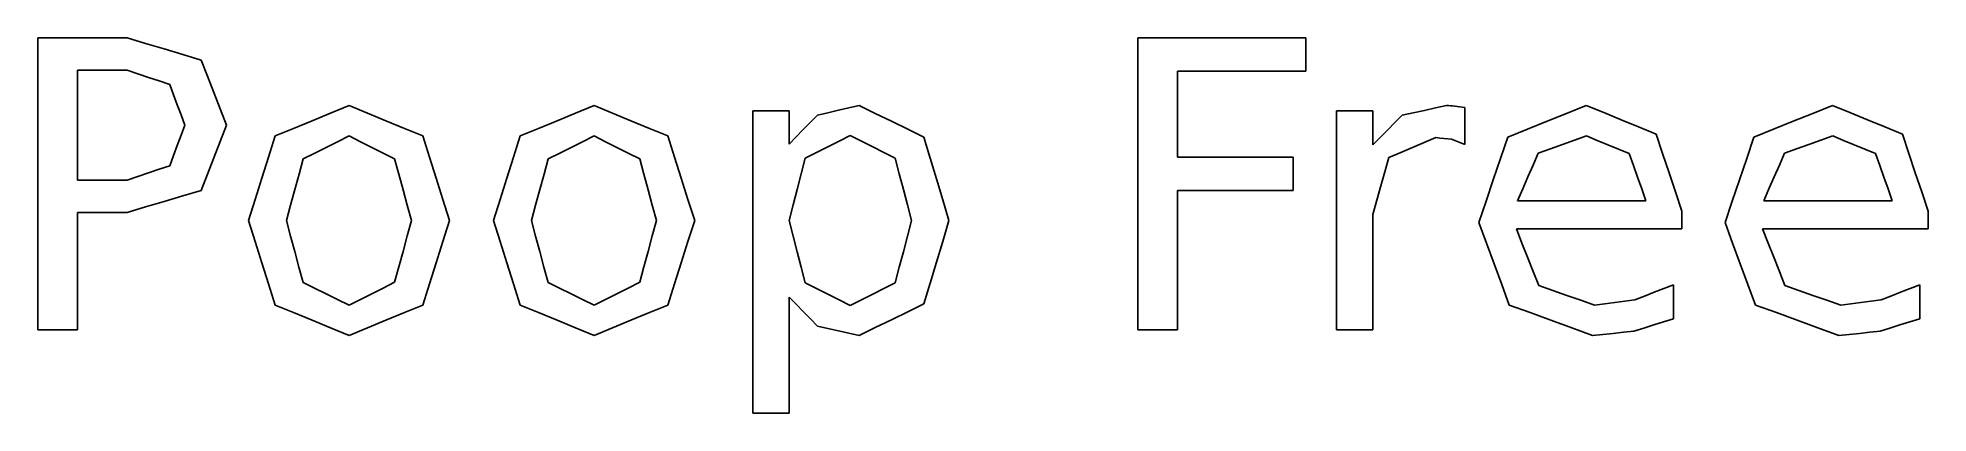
# Model space of a CAD drawing. Extents: x 6 to 156, y 6 to 36.
import ezdxf

# ---------------------------------------------------------------- set-up
doc = ezdxf.new("R2010")
doc.units = 0
doc.layers.add('Layer_1', color=7, linetype='CONTINUOUS')

msp = doc.modelspace()

# ---------------------------------------------------------------- linework, layer by layer
at = {"layer": 'Layer_1', "color": 7}
for p, q in [((5.564991, 36.258004), (7.346241, 36.258004)), ((5.564991, 30.426004), (5.564991, 36.258004)), ((7.346241, 36.258004), (9.127491, 36.258004)), ((9.127491, 36.258004), (10.908742, 36.258004)), ((10.908742, 36.258004), (12.689991, 36.258004)), ((12.689991, 36.258004), (14.17046, 35.812724)), ((93.377488, 36.258004), (96.729056, 36.258004)), ((93.377488, 30.426004), (93.377488, 36.258004)), ((96.729056, 36.258004), (100.080616, 36.258004)), ((100.080616, 36.258004), (103.432184, 36.258004)), ((103.432184, 36.258004), (106.783744, 36.258004)), ((106.783744, 36.258004), (106.783744, 35.593924)), ((14.17046, 35.812724), (15.650929, 35.367444)), ((15.650929, 35.367444), (17.131398, 34.922084)), ((17.131398, 34.922084), (18.611866, 34.476804)), ((106.783744, 35.593924), (106.783744, 34.929924)), ((106.783744, 34.929924), (106.783744, 34.265844)), ((8.721242, 33.664244), (8.721242, 31.472884)), ((9.713429, 33.664244), (8.721242, 33.664244)), ((10.705616, 33.664244), (9.713429, 33.664244)), ((11.697804, 33.664244), (10.705616, 33.664244)), ((12.689991, 33.664244), (11.697804, 33.664244)), ((13.541554, 33.379124), (12.689991, 33.664244)), ((14.393116, 33.094004), (13.541554, 33.379124)), ((18.611866, 34.476804), (19.115773, 33.179924)), ((99.096248, 33.601764), (96.533744, 33.601764)), ((96.533744, 33.601764), (96.533744, 31.883044)), ((101.658744, 33.601764), (99.096248, 33.601764)), ((104.22124, 33.601764), (101.658744, 33.601764)), ((106.783744, 33.601764), (104.22124, 33.601764)), ((106.783744, 34.265844), (106.783744, 33.601764)), ((15.244679, 32.808804), (14.393116, 33.094004)), ((16.096242, 32.523684), (15.244679, 32.808804)), ((16.397022, 31.715124), (16.096242, 32.523684)), ((16.697804, 30.906484), (16.397022, 31.715124)), ((19.115773, 33.179924), (19.619678, 31.883044)), ((19.619678, 31.883044), (20.123585, 30.586164)), ((96.533744, 31.883044), (96.533744, 30.164244)), ((5.564991, 24.594004), (5.564991, 30.426004)), ((8.721242, 31.472884), (8.721242, 29.281444)), ((16.998585, 30.097924), (16.697804, 30.906484)), ((20.123585, 30.586164), (20.627491, 29.289284)), ((27.455617, 29.633044), (28.932179, 30.242404)), ((28.932179, 30.242404), (30.408742, 30.851764)), ((30.408742, 30.851764), (31.881398, 30.242404)), ((31.881398, 30.242404), (33.354054, 29.633044)), ((47.018116, 29.633044), (48.494679, 30.242404)), ((48.494679, 30.242404), (49.971242, 30.851764)), ((49.971242, 30.851764), (51.443898, 30.242404)), ((51.443898, 30.242404), (52.916554, 29.633044)), ((62.643116, 24.390884), (62.643116, 30.429924)), ((62.643116, 30.429924), (63.365772, 30.429924)), ((63.365772, 30.429924), (64.088429, 30.429924)), ((64.088429, 30.429924), (64.811086, 30.429924)), ((64.811086, 30.429924), (65.533742, 30.429924)), ((65.533742, 30.429924), (65.533742, 29.765844)), ((67.814991, 30.086164), (68.643116, 30.277524)), ((68.643116, 30.277524), (69.471241, 30.468964)), ((69.471241, 30.468964), (70.299366, 30.660404)), ((70.299366, 30.660404), (71.127491, 30.851764)), ((71.127491, 30.851764), (72.42046, 30.218964)), ((72.42046, 30.218964), (73.713429, 29.586164)), ((93.377488, 24.593924), (93.377488, 30.426004)), ((109.236864, 26.055044), (109.236864, 30.430084)), ((109.236864, 30.430084), (109.95952, 30.430084)), ((109.95952, 30.430084), (110.682176, 30.430084)), ((110.682176, 30.430084), (111.404832, 30.430084)), ((111.404832, 30.430084), (112.127488, 30.430084)), ((112.127488, 30.430084), (112.127488, 29.750404)), ((114.486864, 30.070724), (115.36968, 30.266004)), ((115.36968, 30.266004), (116.252488, 30.461284)), ((116.252488, 30.461284), (117.135304, 30.656644)), ((117.135304, 30.656644), (118.01812, 30.851924)), ((118.01812, 30.851924), (118.182184, 30.839924)), ((118.182184, 30.839924), (118.34624, 30.827924)), ((118.34624, 30.827924), (118.510304, 30.815924)), ((118.510304, 30.815924), (118.674368, 30.803924)), ((118.674368, 30.803924), (118.873584, 30.776724)), ((118.873584, 30.776724), (119.0728, 30.749524)), ((119.0728, 30.749524), (119.272024, 30.722324)), ((119.272024, 30.722324), (119.47124, 30.695124)), ((119.47124, 30.695124), (119.47524, 29.956804)), ((126.041552, 29.586164), (127.60796, 30.218964)), ((127.60796, 30.218964), (129.174368, 30.851764)), ((129.174368, 30.851764), (130.568896, 30.281444)), ((130.568896, 30.281444), (131.963424, 29.711204)), ((145.6978, 29.586164), (147.264208, 30.218964)), ((147.264208, 30.218964), (148.830616, 30.851764)), ((148.830616, 30.851764), (150.225144, 30.281444)), ((150.225144, 30.281444), (151.61968, 29.711204)), ((8.721242, 29.281444), (8.721242, 27.090084)), ((17.299366, 29.289284), (16.998585, 30.097924)), ((16.998585, 28.476804), (17.299366, 29.289284)), ((20.627491, 29.289284), (20.123585, 27.984644)), ((24.502491, 28.414244), (25.979054, 29.023604)), ((25.979054, 29.023604), (27.455617, 29.633044)), ((33.354054, 29.633044), (34.82671, 29.023604)), ((34.82671, 29.023604), (36.299366, 28.414244)), ((44.064991, 28.414244), (45.541554, 29.023604)), ((45.541554, 29.023604), (47.018116, 29.633044)), ((52.916554, 29.633044), (54.38921, 29.023604)), ((54.38921, 29.023604), (55.861866, 28.414244)), ((65.533742, 29.765844), (65.533742, 29.101764)), ((65.533742, 29.101764), (65.533742, 28.437764)), ((66.104054, 28.351764), (66.674366, 28.929924)), ((66.674366, 28.929924), (67.244678, 29.508084)), ((67.244678, 29.508084), (67.814991, 30.086164)), ((73.713429, 29.586164), (75.006398, 28.953364)), ((75.006398, 28.953364), (76.299366, 28.320564)), ((96.533744, 30.164244), (96.533744, 28.445524)), ((112.127488, 29.750404), (112.127488, 29.070644)), ((112.127488, 29.070644), (112.127488, 28.390964)), ((112.717328, 28.301124), (113.307176, 28.890964)), ((113.307176, 28.890964), (113.897016, 29.480884)), ((113.897016, 29.480884), (114.486864, 30.070724)), ((119.47524, 29.956804), (119.47924, 29.218564)), ((119.47924, 29.218564), (119.48324, 28.480244)), ((122.908744, 28.320564), (124.475152, 28.953364)), ((124.475152, 28.953364), (126.041552, 29.586164)), ((131.963424, 29.711204), (133.35796, 29.140884)), ((133.35796, 29.140884), (134.752488, 28.570564)), ((142.564992, 28.320564), (144.1314, 28.953364)), ((144.1314, 28.953364), (145.6978, 29.586164)), ((151.61968, 29.711204), (153.014208, 29.140884)), ((153.014208, 29.140884), (154.408744, 28.570564)), ((16.397022, 26.851764), (16.697804, 27.664324)), ((16.697804, 27.664324), (16.998585, 28.476804)), ((20.123585, 27.984644), (19.619678, 26.679924)), ((23.971242, 26.726724), (24.502491, 28.414244)), ((28.580617, 27.508004), (27.666554, 27.054884)), ((29.494679, 27.961124), (28.580617, 27.508004)), ((30.408742, 28.414244), (29.494679, 27.961124)), ((31.318898, 27.957204), (30.408742, 28.414244)), ((32.229054, 27.500244), (31.318898, 27.957204)), ((33.13921, 27.043204), (32.229054, 27.500244)), ((36.299366, 28.414244), (36.834522, 26.726724)), ((43.533741, 26.726724), (44.064991, 28.414244)), ((48.143117, 27.508004), (47.229054, 27.054884)), ((49.057179, 27.961124), (48.143117, 27.508004)), ((49.971242, 28.414244), (49.057179, 27.961124)), ((50.881398, 27.957204), (49.971242, 28.414244)), ((51.791554, 27.500244), (50.881398, 27.957204)), ((52.70171, 27.043204), (51.791554, 27.500244)), ((55.861866, 28.414244), (56.397022, 26.726724)), ((65.533742, 28.437764), (65.533742, 27.773684)), ((65.533742, 27.773684), (66.104054, 28.351764)), ((68.627491, 27.539284), (67.729054, 27.086164)), ((69.525929, 27.992404), (68.627491, 27.539284)), ((70.424366, 28.445524), (69.525929, 27.992404)), ((71.318898, 27.992404), (70.424366, 28.445524)), ((72.213429, 27.539284), (71.318898, 27.992404)), ((73.10796, 27.086164), (72.213429, 27.539284)), ((76.299366, 28.320564), (76.799366, 26.656484)), ((96.533744, 28.445524), (96.533744, 26.726804)), ((112.127488, 28.390964), (112.127488, 27.711284)), ((112.127488, 27.711284), (112.717328, 28.301124)), ((115.299368, 27.492564), (114.361864, 27.094084)), ((116.236864, 27.890964), (115.299368, 27.492564)), ((117.174368, 28.289444), (116.236864, 27.890964)), ((117.486864, 28.254244), (117.174368, 28.289444)), ((117.799368, 28.219044), (117.486864, 28.254244)), ((118.111864, 28.183844), (117.799368, 28.219044)), ((118.424368, 28.148644), (118.111864, 28.183844)), ((118.689992, 28.047044), (118.424368, 28.148644)), ((118.955616, 27.945524), (118.689992, 28.047044)), ((119.22124, 27.843924), (118.955616, 27.945524)), ((119.486864, 27.742404), (119.22124, 27.843924)), ((119.48324, 28.480244), (119.48724, 27.742004)), ((119.487256, 27.742244), (119.486864, 27.742404)), ((119.48724, 27.742004), (119.487248, 27.742084)), ((119.487248, 27.742164), (119.487256, 27.742244)), ((119.487248, 27.742084), (119.487248, 27.742164)), ((122.330616, 26.617444), (122.908744, 28.320564)), ((126.311088, 27.394724), (125.34624, 27.054884)), ((127.275928, 27.734564), (126.311088, 27.394724)), ((128.240776, 28.074404), (127.275928, 27.734564)), ((129.205616, 28.414244), (128.240776, 28.074404)), ((130.057176, 28.062644), (129.205616, 28.414244)), ((130.908744, 27.711124), (130.057176, 28.062644)), ((131.760304, 27.359524), (130.908744, 27.711124)), ((132.611864, 27.008004), (131.760304, 27.359524)), ((134.752488, 28.570564), (135.268112, 27.027604)), ((141.986864, 26.617444), (142.564992, 28.320564)), ((145.967328, 27.394724), (145.002488, 27.054884)), ((146.932176, 27.734564), (145.967328, 27.394724)), ((147.897016, 28.074404), (146.932176, 27.734564)), ((148.861864, 28.414244), (147.897016, 28.074404)), ((149.713424, 28.062644), (148.861864, 28.414244)), ((150.564992, 27.711124), (149.713424, 28.062644)), ((151.416552, 27.359524), (150.564992, 27.711124)), ((152.26812, 27.008004), (151.416552, 27.359524)), ((154.408744, 28.570564), (154.924368, 27.027604)), ((8.721242, 27.090084), (8.721242, 24.898644)), ((14.393116, 25.468964), (15.244679, 25.754164)), ((15.244679, 25.754164), (16.096242, 26.039284)), ((16.096242, 26.039284), (16.397022, 26.851764)), ((19.619678, 26.679924), (19.115773, 25.375284)), ((23.439991, 25.039284), (23.971242, 26.726724)), ((26.752491, 26.601764), (26.416554, 25.367364)), ((27.666554, 27.054884), (26.752491, 26.601764)), ((34.049366, 26.586164), (33.13921, 27.043204)), ((34.385304, 25.355684), (34.049366, 26.586164)), ((36.834522, 26.726724), (37.369679, 25.039284)), ((43.002491, 25.039284), (43.533741, 26.726724)), ((46.314991, 26.601764), (45.979054, 25.367364)), ((47.229054, 27.054884), (46.314991, 26.601764)), ((53.611866, 26.586164), (52.70171, 27.043204)), ((53.947804, 25.355684), (53.611866, 26.586164)), ((56.397022, 26.726724), (56.932178, 25.039284)), ((66.830616, 26.633044), (66.506398, 25.390884)), ((67.729054, 27.086164), (66.830616, 26.633044)), ((74.002491, 26.633044), (73.10796, 27.086164)), ((74.330616, 25.390884), (74.002491, 26.633044)), ((76.799366, 26.656484), (77.299366, 24.992404)), ((96.533744, 26.726804), (98.846248, 26.726804)), ((98.846248, 26.726804), (101.158744, 26.726804)), ((101.158744, 26.726804), (103.47124, 26.726804)), ((103.47124, 26.726804), (105.783744, 26.726804)), ((105.783744, 26.726804), (105.783744, 26.062724)), ((105.783744, 26.062724), (105.783744, 25.398724)), ((109.236864, 21.680084), (109.236864, 26.055044)), ((113.424368, 26.695684), (113.100144, 25.558964)), ((114.361864, 27.094084), (113.424368, 26.695684)), ((121.752488, 24.914244), (122.330616, 26.617444)), ((124.932176, 26.097844), (124.518112, 25.140884)), ((125.34624, 27.054884), (124.932176, 26.097844)), ((132.943896, 26.066644), (132.611864, 27.008004)), ((133.275928, 25.125204), (132.943896, 26.066644)), ((135.268112, 27.027604), (135.783736, 25.484564)), ((141.408736, 24.914244), (141.986864, 26.617444)), ((144.588424, 26.097844), (144.17436, 25.140884)), ((145.002488, 27.054884), (144.588424, 26.097844)), ((152.600152, 26.066644), (152.26812, 27.008004)), ((152.932176, 25.125204), (152.600152, 26.066644)), ((154.924368, 27.027604), (155.439992, 25.484564)), ((5.564991, 18.761924), (5.564991, 24.594004)), ((8.721242, 24.898644), (9.713429, 24.898644)), ((9.713429, 24.898644), (10.705616, 24.898644)), ((10.705616, 24.898644), (11.697804, 24.898644)), ((11.697804, 24.898644), (12.689991, 24.898644)), ((12.689991, 24.898644), (13.541554, 25.183844)), ((13.541554, 25.183844), (14.393116, 25.468964)), ((19.115773, 25.375284), (18.611866, 24.070564)), ((22.908742, 23.351764), (23.439991, 25.039284)), ((26.416554, 25.367364), (26.080617, 24.133044)), ((34.721242, 24.125204), (34.385304, 25.355684)), ((37.369679, 25.039284), (37.904835, 23.351764)), ((42.471241, 23.351764), (43.002491, 25.039284)), ((45.979054, 25.367364), (45.643117, 24.133044)), ((54.283741, 24.125204), (53.947804, 25.355684)), ((56.932178, 25.039284), (57.467335, 23.351764)), ((62.643116, 18.351764), (62.643116, 24.390884)), ((66.182178, 24.148644), (65.85796, 22.906484)), ((66.506398, 25.390884), (66.182178, 24.148644)), ((74.658741, 24.148644), (74.330616, 25.390884)), ((74.986866, 22.906484), (74.658741, 24.148644)), ((77.299366, 24.992404), (77.799366, 23.328324)), ((93.377488, 18.761924), (93.377488, 24.593924)), ((105.783744, 25.398724), (105.783744, 24.734644)), ((105.783744, 24.734644), (105.783744, 24.070564)), ((112.775928, 24.422244), (112.451704, 23.285524)), ((113.100144, 25.558964), (112.775928, 24.422244)), ((121.174368, 23.211124), (121.752488, 24.914244)), ((124.104056, 24.183844), (123.689992, 23.226804)), ((124.518112, 25.140884), (124.104056, 24.183844)), ((133.60796, 24.183764), (133.275928, 25.125204)), ((133.939992, 23.242404), (133.60796, 24.183764)), ((135.783736, 25.484564), (136.299368, 23.941604)), ((140.830616, 23.211124), (141.408736, 24.914244)), ((143.760304, 24.183844), (143.34624, 23.226804)), ((144.17436, 25.140884), (143.760304, 24.183844)), ((153.264208, 24.183764), (152.932176, 25.125204)), ((153.59624, 23.242404), (153.264208, 24.183764)), ((155.439992, 25.484564), (155.955616, 23.941604)), ((14.17046, 22.746324), (12.689991, 22.304884)), ((15.650929, 23.187764), (14.17046, 22.746324)), ((17.131398, 23.629124), (15.650929, 23.187764)), ((18.611866, 24.070564), (17.131398, 23.629124)), ((22.377491, 21.664244), (22.908742, 23.351764)), ((25.744679, 22.898644), (25.408742, 21.664244)), ((26.080617, 24.133044), (25.744679, 22.898644)), ((35.057178, 22.894724), (34.721242, 24.125204)), ((35.393116, 21.664244), (35.057178, 22.894724)), ((37.904835, 23.351764), (38.439991, 21.664244)), ((41.939991, 21.664244), (42.471241, 23.351764)), ((45.307179, 22.898644), (44.971242, 21.664244)), ((45.643117, 24.133044), (45.307179, 22.898644)), ((54.619678, 22.894724), (54.283741, 24.125204)), ((54.955616, 21.664244), (54.619678, 22.894724)), ((57.467335, 23.351764), (58.002491, 21.664244)), ((65.85796, 22.906484), (65.533742, 21.664244)), ((75.314991, 21.664244), (74.986866, 22.906484)), ((77.799366, 23.328324), (78.299366, 21.664244)), ((98.846248, 24.070564), (96.533744, 24.070564)), ((96.533744, 24.070564), (96.533744, 21.285364)), ((101.158744, 24.070564), (98.846248, 24.070564)), ((103.47124, 24.070564), (101.158744, 24.070564)), ((105.783744, 24.070564), (103.47124, 24.070564)), ((112.451704, 23.285524), (112.127488, 22.148804)), ((120.59624, 21.508004), (121.174368, 23.211124)), ((123.689992, 23.226804), (126.252488, 23.226804)), ((126.252488, 23.226804), (128.814992, 23.226804)), ((128.814992, 23.226804), (131.377488, 23.226804)), ((131.377488, 23.226804), (133.939992, 23.226804)), ((133.939992, 23.227124), (133.939992, 23.242404)), ((133.939992, 23.227044), (133.939992, 23.227124)), ((133.939992, 23.226884), (133.939992, 23.227044)), ((133.939992, 23.226804), (133.939992, 23.226884)), ((136.299368, 23.941604), (136.814992, 22.398644)), ((140.252488, 21.508004), (140.830616, 23.211124)), ((143.34624, 23.226804), (145.908736, 23.226804)), ((145.908736, 23.226804), (148.47124, 23.226804)), ((148.47124, 23.226804), (151.033736, 23.226804)), ((151.033736, 23.226804), (153.59624, 23.226804)), ((153.59624, 23.227124), (153.59624, 23.242404)), ((153.59624, 23.227044), (153.59624, 23.227124)), ((153.59624, 23.226884), (153.59624, 23.227044)), ((153.59624, 23.226804), (153.59624, 23.226884)), ((155.955616, 23.941604), (156.47124, 22.398644)), ((9.713429, 22.304884), (8.721242, 22.304884)), ((8.721242, 22.304884), (8.721242, 19.961124)), ((10.705616, 22.304884), (9.713429, 22.304884)), ((11.697804, 22.304884), (10.705616, 22.304884)), ((12.689991, 22.304884), (11.697804, 22.304884)), ((22.908742, 19.976724), (22.377491, 21.664244)), ((25.408742, 21.664244), (25.740773, 20.426004)), ((35.057178, 20.429844), (35.393116, 21.664244)), ((38.439991, 21.664244), (37.904835, 19.976724)), ((42.471241, 19.976724), (41.939991, 21.664244)), ((44.971242, 21.664244), (45.303273, 20.426004)), ((54.619678, 20.429844), (54.955616, 21.664244)), ((58.002491, 21.664244), (57.467335, 19.976724)), ((65.533742, 21.664244), (65.85796, 20.418164)), ((74.986866, 20.418164), (75.314991, 21.664244)), ((78.299366, 21.664244), (77.799366, 20.000164)), ((96.533744, 21.285364), (96.533744, 18.500244)), ((109.236864, 17.305044), (109.236864, 21.680084)), ((112.127488, 22.148804), (112.127488, 19.844084)), ((121.205616, 19.859524), (120.59624, 21.508004)), ((136.814992, 22.398644), (136.814992, 22.047044)), ((136.814992, 22.047044), (136.814992, 21.695524)), ((136.814992, 21.695524), (136.814992, 21.343924)), ((136.814992, 21.343924), (136.814992, 20.992404)), ((140.861864, 19.859524), (140.252488, 21.508004)), ((156.47124, 22.398644), (156.47124, 22.047044)), ((156.47124, 22.047044), (156.47124, 21.695524)), ((156.47124, 21.695524), (156.47124, 21.343924)), ((156.47124, 21.343924), (156.47124, 20.992404)), ((8.721242, 19.961124), (8.721242, 17.617364)), ((23.439991, 18.289204), (22.908742, 19.976724)), ((25.740773, 20.426004), (26.072804, 19.187684)), ((34.721242, 19.195524), (35.057178, 20.429844)), ((37.904835, 19.976724), (37.369679, 18.289204)), ((43.002491, 18.289204), (42.471241, 19.976724)), ((45.303273, 20.426004), (45.635304, 19.187684)), ((54.283741, 19.195524), (54.619678, 20.429844)), ((57.467335, 19.976724), (56.932178, 18.289204)), ((65.85796, 20.418164), (66.182178, 19.172084)), ((74.658741, 19.172084), (74.986866, 20.418164)), ((77.799366, 20.000164), (77.299366, 18.336084)), ((112.127488, 19.844084), (112.127488, 17.539444)), ((121.814992, 18.211124), (121.205616, 19.859524)), ((126.900928, 20.992404), (123.59624, 20.992404)), ((123.59624, 20.992404), (124.041552, 19.859604)), ((124.041552, 19.859604), (124.486864, 18.726724)), ((130.205616, 20.992404), (126.900928, 20.992404)), ((133.510304, 20.992404), (130.205616, 20.992404)), ((136.814992, 20.992404), (133.510304, 20.992404)), ((141.47124, 18.211124), (140.861864, 19.859524)), ((146.557176, 20.992404), (143.252488, 20.992404)), ((143.252488, 20.992404), (143.6978, 19.859604)), ((143.6978, 19.859604), (144.143112, 18.726724)), ((149.861864, 20.992404), (146.557176, 20.992404)), ((153.166552, 20.992404), (149.861864, 20.992404)), ((156.47124, 20.992404), (153.166552, 20.992404)), ((5.564991, 12.929924), (5.564991, 18.761924)), ((23.971242, 16.601764), (23.439991, 18.289204)), ((26.072804, 19.187684), (26.404835, 17.949364)), ((34.385304, 17.961124), (34.721242, 19.195524)), ((37.369679, 18.289204), (36.834522, 16.601764)), ((43.533741, 16.601764), (43.002491, 18.289204)), ((45.635304, 19.187684), (45.967335, 17.949364)), ((53.947804, 17.961124), (54.283741, 19.195524)), ((56.932178, 18.289204), (56.397022, 16.601764)), ((62.643116, 12.312724), (62.643116, 18.351764)), ((66.182178, 19.172084), (66.506398, 17.926004)), ((74.330616, 17.926004), (74.658741, 19.172084)), ((77.299366, 18.336084), (76.799366, 16.672084)), ((93.377488, 12.929924), (93.377488, 18.761924)), ((96.533744, 18.500244), (96.533744, 15.715044)), ((122.424368, 16.562644), (121.814992, 18.211124)), ((124.486864, 18.726724), (124.932176, 17.593924)), ((142.080616, 16.562644), (141.47124, 18.211124)), ((144.143112, 18.726724), (144.588432, 17.593924)), ((8.721242, 17.617364), (8.721242, 15.273684)), ((24.502491, 14.914244), (23.971242, 16.601764)), ((26.404835, 17.949364), (26.736866, 16.711124)), ((26.736866, 16.711124), (27.654835, 16.261924)), ((33.13921, 16.273684), (34.049366, 16.726804)), ((34.049366, 16.726804), (34.385304, 17.961124)), ((36.834522, 16.601764), (36.299366, 14.914244)), ((44.064991, 14.914244), (43.533741, 16.601764)), ((45.967335, 17.949364), (46.299366, 16.711124)), ((46.299366, 16.711124), (47.217335, 16.261924)), ((52.70171, 16.273684), (53.611866, 16.726804)), ((53.611866, 16.726804), (53.947804, 17.961124)), ((56.397022, 16.601764), (55.861866, 14.914244)), ((66.506398, 17.926004), (66.830616, 16.679924)), ((66.830616, 16.679924), (67.729054, 16.230724)), ((73.10796, 16.230724), (74.002491, 16.679924)), ((74.002491, 16.679924), (74.330616, 17.926004)), ((76.799366, 16.672084), (76.299366, 15.008004)), ((109.236864, 12.930084), (109.236864, 17.305044)), ((112.127488, 17.539444), (112.127488, 15.234724)), ((124.932176, 17.593924), (125.377488, 16.461124)), ((144.588432, 17.593924), (145.033744, 16.461124)), ((8.721242, 15.273684), (8.721242, 12.929924)), ((27.654835, 16.261924), (28.572804, 15.812724)), ((28.572804, 15.812724), (29.490773, 15.363444)), ((29.490773, 15.363444), (30.408742, 14.914244)), ((30.408742, 14.914244), (31.318898, 15.367364)), ((31.318898, 15.367364), (32.229054, 15.820484)), ((32.229054, 15.820484), (33.13921, 16.273684)), ((47.217335, 16.261924), (48.135304, 15.812724)), ((48.135304, 15.812724), (49.053273, 15.363444)), ((49.053273, 15.363444), (49.971242, 14.914244)), ((49.971242, 14.914244), (50.881398, 15.367364)), ((50.881398, 15.367364), (51.791554, 15.820484)), ((51.791554, 15.820484), (52.70171, 16.273684)), ((65.533742, 15.554884), (65.533742, 13.234564)), ((66.104054, 14.972884), (65.533742, 15.554884)), ((67.729054, 16.230724), (68.627491, 15.781444)), ((68.627491, 15.781444), (69.525929, 15.332244)), ((69.525929, 15.332244), (70.424366, 14.883044)), ((70.424366, 14.883044), (71.318898, 15.332244)), ((71.318898, 15.332244), (72.213429, 15.781444)), ((72.213429, 15.781444), (73.10796, 16.230724)), ((96.533744, 15.715044), (96.533744, 12.929924)), ((112.127488, 15.234724), (112.127488, 12.930084)), ((123.033744, 14.914244), (122.424368, 16.562644)), ((125.377488, 16.461124), (126.49468, 16.074404)), ((126.49468, 16.074404), (127.611864, 15.687684)), ((127.611864, 15.687684), (128.729048, 15.300964)), ((128.729048, 15.300964), (129.84624, 14.914244)), ((130.647024, 15.015844), (131.4478, 15.117364)), ((131.4478, 15.117364), (132.248584, 15.218964)), ((132.248584, 15.218964), (133.049368, 15.320564)), ((133.049368, 15.320564), (133.822808, 15.625204)), ((133.822808, 15.625204), (134.59624, 15.929924)), ((134.59624, 15.929924), (135.36968, 16.234564)), ((135.36968, 16.234564), (136.14312, 16.539284)), ((136.14312, 16.539284), (136.14312, 15.859604)), ((136.14312, 15.859604), (136.14312, 15.179924)), ((136.14312, 15.179924), (136.14312, 14.500244)), ((142.689992, 14.914244), (142.080616, 16.562644)), ((145.033744, 16.461124), (146.150928, 16.074404)), ((146.150928, 16.074404), (147.268112, 15.687684)), ((147.268112, 15.687684), (148.385304, 15.300964)), ((148.385304, 15.300964), (149.502488, 14.914244)), ((150.303272, 15.015844), (151.104048, 15.117364)), ((151.104048, 15.117364), (151.904832, 15.218964)), ((151.904832, 15.218964), (152.705616, 15.320564)), ((152.705616, 15.320564), (153.479056, 15.625204)), ((153.479056, 15.625204), (154.252488, 15.929924)), ((154.252488, 15.929924), (155.025928, 16.234564)), ((155.025928, 16.234564), (155.799368, 16.539284)), ((155.799368, 16.539284), (155.799368, 15.859604)), ((155.799368, 15.859604), (155.799368, 15.179924)), ((155.799368, 15.179924), (155.799368, 14.500244)), ((25.979054, 14.304884), (24.502491, 14.914244)), ((27.455617, 13.695524), (25.979054, 14.304884)), ((28.932179, 13.086164), (27.455617, 13.695524)), ((33.354054, 13.695524), (31.881398, 13.086164)), ((34.82671, 14.304884), (33.354054, 13.695524)), ((36.299366, 14.914244), (34.82671, 14.304884)), ((45.541554, 14.304884), (44.064991, 14.914244)), ((47.018116, 13.695524), (45.541554, 14.304884)), ((48.494679, 13.086164), (47.018116, 13.695524)), ((52.916554, 13.695524), (51.443898, 13.086164)), ((54.38921, 14.304884), (52.916554, 13.695524)), ((55.861866, 14.914244), (54.38921, 14.304884)), ((66.674366, 14.390804), (66.104054, 14.972884)), ((67.244678, 13.808804), (66.674366, 14.390804)), ((67.814991, 13.226804), (67.244678, 13.808804)), ((73.713429, 13.742404), (72.42046, 13.109604)), ((75.006398, 14.375204), (73.713429, 13.742404)), ((76.299366, 15.008004), (75.006398, 14.375204)), ((124.693896, 14.304884), (123.033744, 14.914244)), ((126.354056, 13.695524), (124.693896, 14.304884)), ((128.014208, 13.086164), (126.354056, 13.695524)), ((129.84624, 14.914244), (130.647024, 15.015844)), ((136.14312, 13.820564), (135.350152, 13.570564)), ((136.14312, 14.500244), (136.14312, 13.820564)), ((144.350144, 14.304884), (142.689992, 14.914244)), ((146.010304, 13.695524), (144.350144, 14.304884)), ((147.670456, 13.086164), (146.010304, 13.695524)), ((149.502488, 14.914244), (150.303272, 15.015844)), ((155.799368, 13.820564), (155.0064, 13.570564)), ((155.799368, 14.500244), (155.799368, 13.820564)), ((6.354054, 12.929924), (5.564991, 12.929924)), ((7.143116, 12.929924), (6.354054, 12.929924)), ((7.932179, 12.929924), (7.143116, 12.929924)), ((8.721242, 12.929924), (7.932179, 12.929924)), ((30.408742, 12.476804), (28.932179, 13.086164)), ((31.881398, 13.086164), (30.408742, 12.476804)), ((49.971242, 12.476804), (48.494679, 13.086164)), ((51.443898, 13.086164), (49.971242, 12.476804)), ((62.643116, 6.273684), (62.643116, 12.312724)), ((65.533742, 13.234564), (65.533742, 10.914324)), ((68.643116, 13.039284), (67.814991, 13.226804)), ((69.471241, 12.851764), (68.643116, 13.039284)), ((70.299366, 12.664324), (69.471241, 12.851764)), ((71.127491, 12.476804), (70.299366, 12.664324)), ((72.42046, 13.109604), (71.127491, 12.476804)), ((94.166552, 12.929924), (93.377488, 12.929924)), ((94.955616, 12.929924), (94.166552, 12.929924)), ((95.74468, 12.929924), (94.955616, 12.929924)), ((96.533744, 12.929924), (95.74468, 12.929924)), ((109.95952, 12.930084), (109.236864, 12.930084)), ((110.682176, 12.930084), (109.95952, 12.930084)), ((111.404832, 12.930084), (110.682176, 12.930084)), ((112.127488, 12.930084), (111.404832, 12.930084)), ((129.674368, 12.476804), (128.014208, 13.086164)), ((130.498584, 12.562724), (129.674368, 12.476804)), ((131.3228, 12.648644), (130.498584, 12.562724)), ((132.147024, 12.734644), (131.3228, 12.648644)), ((132.97124, 12.820564), (132.147024, 12.734644)), ((133.764208, 13.070564), (132.97124, 12.820564)), ((134.557176, 13.320564), (133.764208, 13.070564)), ((135.350152, 13.570564), (134.557176, 13.320564)), ((149.330616, 12.476804), (147.670456, 13.086164)), ((150.154832, 12.562724), (149.330616, 12.476804)), ((150.979048, 12.648644), (150.154832, 12.562724)), ((151.803272, 12.734644), (150.979048, 12.648644)), ((152.627488, 12.820564), (151.803272, 12.734644)), ((153.420456, 13.070564), (152.627488, 12.820564)), ((154.213424, 13.320564), (153.420456, 13.070564)), ((155.0064, 13.570564), (154.213424, 13.320564)), ((65.533742, 10.914324), (65.533742, 8.594004)), ((65.533742, 8.594004), (65.533742, 6.273684)), ((63.365772, 6.273684), (62.643116, 6.273684)), ((64.088429, 6.273684), (63.365772, 6.273684)), ((64.811086, 6.273684), (64.088429, 6.273684)), ((65.533742, 6.273684), (64.811086, 6.273684))]:
    msp.add_line(p, q, dxfattribs=at)

doc.saveas('drawing.dxf')
